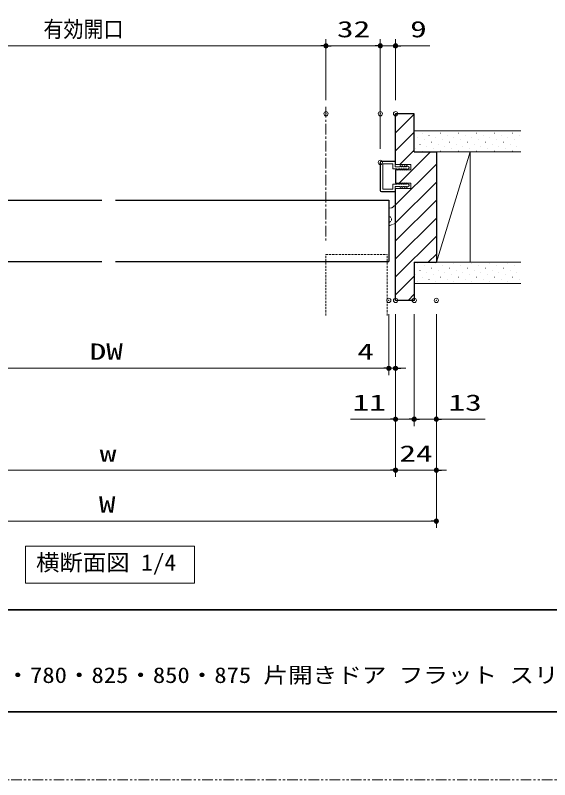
# Model space of a CAD drawing. Units: millimetres, scale not verified. Extents: x -1306 to 1306, y -607 to 607.
# Drawn here: x -629.3 to -314.6, y -594 to -143.6 of the extents above; entities that cross this region are included whole.
import ezdxf
from ezdxf.enums import TextEntityAlignment as Align

# ---------------------------------------------------------------- set-up
doc = ezdxf.new("R2010")
doc.units = ezdxf.units.MM
doc.header["$LTSCALE"] = 5
doc.header["$PDMODE"] = 32
doc.header["$PDSIZE"] = 2.5
for name, pattern in [('USER1', [2.5, 1.25, -0.25, 0.25, -0.25, 0.25, -0.25]), ('USER2', [0.375, 0.25, -0.125]), ('USER3', [2, 1.25, -0.25, 0.25, -0.25])]:
    doc.linetypes.add(name, pattern=pattern)
for name, color, linetype, lineweight in [('0-1_線(黄)', 2, 'Continuous', 15), ('0-3_陰線', 4, 'USER1', 9), ('0-A_点線(黄)', 2, 'USER2', 15), ('0-C_中心線', 3, 'USER3', 9), ('0-D_線(白)', 7, 'Continuous', 30), ('1-0_線(水)', 4, 'Continuous', 9), ('1-1_寸法線', 3, 'Continuous', 13), ('1-2_ハッチング', 6, 'Continuous', 9), ('1-4_DEFPOINTS', 7, 'Continuous', 5), ('1-5_0', 3, 'Continuous', 25), ('1-6_図面枠', 7, 'Continuous', 35)]:
    doc.layers.add(name, color=color, linetype=linetype, lineweight=lineweight)
doc.styles.add('ＭＳ ゴシック', font='')
doc.styles.get('ＭＳ ゴシック').set_extended_font_data('MS Gothic')

# ---------------------------------------------------------------- blocks, each defined once
blk = doc.blocks.new('_DOT')
at = {"layer": '1-5_0'}
blk.add_line((-2.5, 0), (-5, 0), dxfattribs=at)
for points in [[(0, 0), (-2.5, 0), (-2.48, 0.313)], [(0, 0), (-2.48, -0.313), (-2.5, 0)], [(0, 0), (-2.48, 0.313), (-2.421, 0.622)], [(0, 0), (-2.421, -0.622), (-2.48, -0.313)], [(0, 0), (-2.421, 0.622), (-2.324, 0.92)], [(0, 0), (-2.324, -0.92), (-2.421, -0.622)], [(0, 0), (-2.324, 0.92), (-2.191, 1.204)], [(0, 0), (-2.191, -1.204), (-2.324, -0.92)], [(0, 0), (-2.191, 1.204), (-2.023, 1.469)], [(0, 0), (-2.023, -1.469), (-2.191, -1.204)], [(0, 0), (-2.023, 1.469), (-1.822, 1.711)], [(0, 0), (-1.822, -1.711), (-2.023, -1.469)], [(0, 0), (-1.822, 1.711), (-1.594, 1.926)], [(0, 0), (-1.594, -1.926), (-1.822, -1.711)], [(0, 0), (-1.594, 1.926), (-1.34, 2.111)], [(0, 0), (-1.34, -2.111), (-1.594, -1.926)], [(0, 0), (-1.34, 2.111), (-1.064, 2.262)], [(0, 0), (-1.064, -2.262), (-1.34, -2.111)], [(0, 0), (-1.064, 2.262), (-0.773, 2.378)], [(0, 0), (-0.773, -2.378), (-1.064, -2.262)], [(0, 0), (-0.773, 2.378), (-0.468, 2.456)], [(0, 0), (-0.468, -2.456), (-0.773, -2.378)], [(0, 0), (-0.468, 2.456), (-0.157, 2.495)], [(0, 0), (-0.157, -2.495), (-0.468, -2.456)], [(0, 0), (-0.157, 2.495), (0.157, 2.495)], [(0, 0), (0.157, -2.495), (-0.157, -2.495)], [(0, 0), (0.157, 2.495), (0.468, 2.456)], [(0, 0), (0.468, 2.456), (0.773, 2.378)], [(0, 0), (0.773, 2.378), (1.064, 2.262)], [(0, 0), (1.064, 2.262), (1.34, 2.111)], [(0, 0), (1.34, 2.111), (1.594, 1.926)], [(0, 0), (1.594, 1.926), (1.822, 1.711)], [(0, 0), (1.822, 1.711), (2.023, 1.469)], [(0, 0), (2.023, 1.469), (2.191, 1.204)], [(0, 0), (2.191, 1.204), (2.324, 0.92)], [(0, 0), (2.324, 0.92), (2.421, 0.622)], [(0, 0), (2.421, 0.622), (2.48, 0.313)], [(0, 0), (2.48, 0.313), (2.5, 0)], [(0, 0), (0.468, -2.456), (0.157, -2.495)], [(0, 0), (0.773, -2.378), (0.468, -2.456)], [(0, 0), (1.064, -2.262), (0.773, -2.378)], [(0, 0), (1.34, -2.111), (1.064, -2.262)], [(0, 0), (1.594, -1.926), (1.34, -2.111)], [(0, 0), (1.822, -1.711), (1.594, -1.926)], [(0, 0), (2.023, -1.469), (1.822, -1.711)], [(0, 0), (2.191, -1.204), (2.023, -1.469)], [(0, 0), (2.324, -0.92), (2.191, -1.204)], [(0, 0), (2.421, -0.622), (2.324, -0.92)], [(0, 0), (2.48, -0.313), (2.421, -0.622)], [(0, 0), (2.5, 0), (2.48, -0.313)]]:
    blk.add_solid(points, dxfattribs=at)

msp = doc.modelspace()

# ---------------------------------------------------------------- linework, layer by layer
at = {"layer": '0-1_線(黄)'}
for p, q in [((-331.694, -211.619), (-394.381, -211.619)), ((-331.694, -224.119), (-381.381, -224.119)), ((-361.381, -224.119), (-381.381, -289.119)), ((-361.381, -224.119), (-361.381, -289.119)), ((-361.381, -224.119), (-361.381, -289.119)), ((-331.694, -289.119), (-381.381, -289.119)), ((-331.694, -301.619), (-394.381, -301.619))]:
    msp.add_line(p, q, dxfattribs=at)
msp.add_lwpolyline([(-623.294, -456.331), (-523.823, -456.331), (-523.823, -478.166), (-623.294, -478.166)], close=True, dxfattribs=at)
at = {"layer": '0-3_陰線'}
msp.add_line((387.036, -594), (-1292.964, -594), dxfattribs=at)
at = {"layer": '0-A_点線(黄)'}
for p, q in [((-406.495, -256.119), (-407.196, -256.841)), ((-405.793, -255.815), (-405.382, -255.808)), ((-407.898, -257.145), (-409.381, -257.17)), ((-405.382, -266.165), (-408.642, -267.409)), ((-446.382, -284.478), (-410.382, -284.478)), ((-410.382, -320.524), (-410.382, -284.478))]:
    msp.add_line(p, q, dxfattribs=at)
msp.add_lwpolyline([(-446.382, -320.524), (-446.382, -284.478), (-410.382, -284.478)], dxfattribs=at)
for centre, radius, start, end in [((-405.777, -256.815), 1, 90.89848, 135.89848), ((-407.914, -256.145), 1, 270.89848, 315.89848), ((-409.381, -263.87), 1.65, 269.99645, 90.00355), ((-409.355, -265.541), 2, 269.24904, 290.89848)]:
    msp.add_arc(centre, radius, start, end, dxfattribs=at)
at = {"layer": '0-C_中心線'}
msp.add_line((-446.382, -197.62), (-446.382, -277.478), dxfattribs=at)
at = {"layer": '0-D_線(白)'}
for p, q in [((-405.382, -231.619), (-405.383, -201.619)), ((-394.381, -224.119), (-381.381, -224.119)), ((-381.381, -224.119), (-381.381, -289.119)), ((-405.382, -234.619), (-405.382, -242.619)), ((-405.381, -311.619), (-405.382, -245.619)), ((-739.381, -252.619), (-578.383, -252.619)), ((-570.383, -252.619), (-409.381, -252.619)), ((-409.381, -252.619), (-409.381, -288.619)), ((-570.383, -288.619), (-409.381, -288.619)), ((-394.381, -289.119), (-394.381, -311.619)), ((-394.381, -289.119), (-381.381, -289.119)), ((-394.381, -311.619), (-405.381, -311.619))]:
    msp.add_line(p, q, dxfattribs=at)
for points in [[(-394.381, -224.119), (-394.381, -201.619), (-405.383, -201.619)], [(-739.381, -252.619), (-739.381, -288.619), (-578.383, -288.619)]]:
    msp.add_lwpolyline(points, dxfattribs=at)
at = {"layer": '1-0_線(水)'}
for p, q in [((-381.381, -224.119), (-381.381, -289.119)), ((-405.382, -234.619), (-405.382, -242.619)), ((-409.381, -252.619), (-409.381, -288.619))]:
    msp.add_line(p, q, dxfattribs=at)
at = {"layer": '1-1_寸法線'}
for p, q in [((-446.382, -193.619), (-446.382, -157.619)), ((-446.382, -193.619), (-446.382, -157.619)), ((-414.382, -193.619), (-414.382, -157.619)), ((-414.382, -222.319), (-414.382, -157.619)), ((-405.383, -193.619), (-405.383, -157.619)), ((-449.382, -161.619), (-731.38, -161.619)), ((-443.382, -161.619), (-417.382, -161.619)), ((-417.382, -161.619), (-420.382, -161.619)), ((-414.382, -161.619), (-405.383, -161.619)), ((-402.383, -161.619), (-385.192, -161.619)), ((-405.682, -229.619), (-413.682, -229.619)), ((-414.382, -230.319), (-414.382, -246.919)), ((-414.232, -230.319), (-414.232, -246.919)), ((-405.682, -229.769), (-413.682, -229.769)), ((-407.098, -234.119), (-406.931, -231.119)), ((-404.374, -234.119), (-407.098, -234.119)), ((-405.688, -232.819), (-405.532, -229.925)), ((-402.771, -232.819), (-405.688, -232.819)), ((-405.442, -231.422), (-405.382, -229.931)), ((-404.374, -234.774), (-403.558, -234.119)), ((-404.374, -234.127), (-404.374, -234.774)), ((-402.771, -234.119), (-403.558, -234.119)), ((-402.771, -232.069), (-402.771, -232.819)), ((-401.971, -232.819), (-402.771, -232.069)), ((-402.771, -234.869), (-402.771, -234.119)), ((-401.971, -234.119), (-402.771, -234.869)), ((-401.471, -232.819), (-401.971, -232.819)), ((-401.471, -234.119), (-401.971, -234.119)), ((-401.471, -232.069), (-401.471, -232.819)), ((-400.671, -232.819), (-401.471, -232.069)), ((-401.471, -234.869), (-401.471, -234.119)), ((-400.671, -234.119), (-401.471, -234.869)), ((-400.171, -232.819), (-400.671, -232.819)), ((-400.171, -234.119), (-400.671, -234.119)), ((-399.371, -232.819), (-400.171, -232.069)), ((-400.171, -232.069), (-400.171, -232.819)), ((-400.171, -234.869), (-400.171, -234.119)), ((-399.371, -234.119), (-400.171, -234.869)), ((-398.871, -232.819), (-399.371, -232.819)), ((-398.871, -234.119), (-399.371, -234.119)), ((-398.871, -232.069), (-398.871, -232.819)), ((-397.382, -233.169), (-398.871, -232.069)), ((-397.383, -233.769), (-398.871, -234.869)), ((-398.871, -234.869), (-398.871, -234.119)), ((-397.383, -233.769), (-397.382, -233.169)), ((-405.382, -234.619), (-405.132, -234.619)), ((-404.374, -243.119), (-407.098, -243.119)), ((-407.093, -243.119), (-406.931, -246.119)), ((-405.382, -242.619), (-405.132, -242.619)), ((-404.374, -242.465), (-403.558, -243.119)), ((-404.374, -243.112), (-404.374, -242.465)), ((-402.771, -243.119), (-403.558, -243.119)), ((-402.771, -242.369), (-402.771, -243.119)), ((-401.971, -243.119), (-402.771, -242.369)), ((-401.471, -243.119), (-401.971, -243.119)), ((-401.471, -242.369), (-401.471, -243.119)), ((-400.671, -243.119), (-401.471, -242.369)), ((-400.171, -243.119), (-400.671, -243.119)), ((-400.171, -242.369), (-400.171, -243.119)), ((-399.371, -243.119), (-400.171, -242.369)), ((-398.871, -243.119), (-399.371, -243.119)), ((-398.871, -242.369), (-398.871, -243.119)), ((-397.383, -243.469), (-398.871, -242.369)), ((-405.682, -247.469), (-413.682, -247.469)), ((-405.682, -247.619), (-413.682, -247.619)), ((-406.931, -246.119), (-412.882, -246.119)), ((-405.688, -244.419), (-405.532, -247.314)), ((-402.771, -244.419), (-405.688, -244.419)), ((-405.442, -245.817), (-405.382, -247.308)), ((-402.771, -245.169), (-402.771, -244.419)), ((-401.971, -244.419), (-402.771, -245.169)), ((-401.471, -244.419), (-401.971, -244.419)), ((-401.471, -245.169), (-401.471, -244.419)), ((-400.671, -244.419), (-401.471, -245.169)), ((-400.171, -244.419), (-400.671, -244.419)), ((-399.371, -244.419), (-400.171, -245.169)), ((-400.171, -245.169), (-400.171, -244.419)), ((-398.871, -244.419), (-399.371, -244.419)), ((-397.382, -244.069), (-398.871, -245.169)), ((-398.871, -245.169), (-398.871, -244.419)), ((-397.383, -243.469), (-397.382, -244.069)), ((-409.381, -319.619), (-409.381, -355.619)), ((-409.381, -319.619), (-409.381, -355.619)), ((-405.381, -319.619), (-405.381, -385.619)), ((-405.381, -319.619), (-405.381, -415.619)), ((-405.381, -319.619), (-405.381, -355.619)), ((-405.381, -319.619), (-405.381, -415.619)), ((-394.381, -319.619), (-394.381, -385.619)), ((-394.381, -319.619), (-394.381, -385.619)), ((-381.381, -319.619), (-381.381, -445.619)), ((-381.381, -319.619), (-381.381, -385.619)), ((-381.381, -319.619), (-381.381, -415.619)), ((-736.381, -351.619), (-412.381, -351.619)), ((-412.381, -351.619), (-430.524, -351.619)), ((-405.381, -351.619), (-409.381, -351.619)), ((-402.381, -351.619), (-399.381, -351.619)), ((-408.381, -381.619), (-431.869, -381.619)), ((-394.381, -381.619), (-405.381, -381.619)), ((-397.381, -381.619), (-400.381, -381.619)), ((-394.381, -381.619), (-381.381, -381.619)), ((-391.381, -381.619), (-388.381, -381.619)), ((-378.381, -381.619), (-352.619, -381.619)), ((-740.381, -411.619), (-408.381, -411.619)), ((-408.381, -411.619), (-411.381, -411.619)), ((-405.381, -411.619), (-381.381, -411.619)), ((-378.381, -411.619), (-375.381, -411.619)), ((-764.381, -441.619), (-384.381, -441.619))]:
    msp.add_line(p, q, dxfattribs=at)
for points in [[(-406.931, -231.119), (-412.882, -231.119), (-412.882, -246.119)], [(-405.382, -231.619), (-396.382, -231.619), (-396.382, -234.619), (-405.382, -234.619)], [(-405.382, -242.619), (-396.382, -242.619), (-396.382, -245.619), (-405.382, -245.619)]]:
    msp.add_lwpolyline(points, dxfattribs=at)
for centre, radius, start, end in [((-413.682, -230.319), 0.7, 90, 180), ((-405.682, -229.919), 0.3, 357.72528, 90), ((-413.682, -230.319), 0.55, 90, 180), ((-405.682, -229.919), 0.15, 357.72528, 90), ((-413.682, -246.919), 0.7, 180, 270), ((-413.682, -246.919), 0.55, 180, 270), ((-405.682, -247.319), 0.3, 270, 2.27472), ((-405.682, -247.319), 0.15, 270, 2.27472)]:
    msp.add_arc(centre, radius, start, end, dxfattribs=at)
at = {"layer": '1-2_ハッチング'}
for p, q in [((-405.383, -202.261), (-404.741, -201.619)), ((-405.383, -212.868), (-394.381, -201.866)), ((-405.382, -223.474), (-394.381, -212.473)), ((-393.662, -211.754), (-393.612, -211.754)), ((-392.336, -215.731), (-392.286, -215.731)), ((-389.684, -213.079), (-389.634, -213.079)), ((-385.707, -214.405), (-385.657, -214.405)), ((-383.055, -211.754), (-383.005, -211.754)), ((-381.73, -215.731), (-381.68, -215.731)), ((-379.078, -213.079), (-379.028, -213.079)), ((-375.1, -214.405), (-375.05, -214.405)), ((-372.449, -211.754), (-372.399, -211.754)), ((-371.123, -215.731), (-371.073, -215.731)), ((-368.471, -213.079), (-368.421, -213.079)), ((-364.494, -214.405), (-364.444, -214.405)), ((-361.842, -211.754), (-361.792, -211.754)), ((-360.516, -215.731), (-360.466, -215.731)), ((-357.865, -213.079), (-357.815, -213.079)), ((-353.887, -214.405), (-353.837, -214.405)), ((-351.236, -211.754), (-351.186, -211.754)), ((-349.91, -215.731), (-349.86, -215.731)), ((-347.258, -213.079), (-347.208, -213.079)), ((-343.281, -214.405), (-343.231, -214.405)), ((-340.629, -211.754), (-340.579, -211.754)), ((-339.303, -215.731), (-339.253, -215.731)), ((-336.651, -213.079), (-336.601, -213.079)), ((-332.674, -214.405), (-332.624, -214.405)), ((-391.01, -219.709), (-390.96, -219.709)), ((-388.359, -217.057), (-388.309, -217.057)), ((-384.381, -218.383), (-384.331, -218.383)), ((-380.404, -219.709), (-380.354, -219.709)), ((-377.752, -217.057), (-377.702, -217.057)), ((-373.775, -218.383), (-373.725, -218.383)), ((-369.797, -219.709), (-369.747, -219.709)), ((-367.145, -217.057), (-367.095, -217.057)), ((-363.168, -218.383), (-363.118, -218.383)), ((-359.19, -219.709), (-359.14, -219.709)), ((-356.539, -217.057), (-356.489, -217.057)), ((-352.561, -218.383), (-352.511, -218.383)), ((-348.584, -219.709), (-348.534, -219.709)), ((-345.932, -217.057), (-345.882, -217.057)), ((-341.955, -218.383), (-341.905, -218.383)), ((-337.977, -219.709), (-337.927, -219.709)), ((-335.326, -217.057), (-335.276, -217.057)), ((-403.315, -242.619), (-384.815, -224.119)), ((-402.921, -231.619), (-394.381, -223.08)), ((-393.662, -222.36), (-393.612, -222.36)), ((-389.684, -223.686), (-389.634, -223.686)), ((-387.033, -221.034), (-386.983, -221.034)), ((-383.055, -222.36), (-383.005, -222.36)), ((-379.078, -223.686), (-379.028, -223.686)), ((-376.426, -221.034), (-376.376, -221.034)), ((-372.449, -222.36), (-372.399, -222.36)), ((-368.471, -223.686), (-368.421, -223.686)), ((-365.82, -221.034), (-365.77, -221.034)), ((-361.842, -222.36), (-361.792, -222.36)), ((-357.865, -223.686), (-357.815, -223.686)), ((-355.213, -221.034), (-355.163, -221.034)), ((-351.236, -222.36), (-351.186, -222.36)), ((-347.258, -223.686), (-347.208, -223.686)), ((-344.606, -221.034), (-344.556, -221.034)), ((-340.629, -222.36), (-340.579, -222.36)), ((-336.651, -223.686), (-336.601, -223.686)), ((-334, -221.034), (-333.95, -221.034)), ((-405.382, -255.294), (-381.381, -231.293)), ((-405.382, -265.9), (-381.381, -241.899)), ((-405.382, -276.506), (-381.381, -252.506)), ((-405.382, -287.113), (-381.381, -263.113)), ((-405.381, -297.719), (-381.381, -273.719)), ((-386.175, -289.119), (-381.381, -284.326)), ((-392.336, -289.977), (-392.286, -289.977)), ((-388.359, -291.303), (-388.309, -291.303)), ((-384.381, -292.629), (-384.331, -292.629)), ((-381.73, -289.977), (-381.68, -289.977)), ((-377.752, -291.303), (-377.702, -291.303)), ((-373.775, -292.629), (-373.725, -292.629)), ((-371.123, -289.977), (-371.073, -289.977)), ((-367.145, -291.303), (-367.095, -291.303)), ((-363.168, -292.629), (-363.118, -292.629)), ((-360.516, -289.977), (-360.466, -289.977)), ((-356.539, -291.303), (-356.489, -291.303)), ((-352.561, -292.629), (-352.511, -292.629)), ((-349.91, -289.977), (-349.86, -289.977)), ((-345.932, -291.303), (-345.882, -291.303)), ((-341.955, -292.629), (-341.905, -292.629)), ((-339.303, -289.977), (-339.253, -289.977)), ((-335.326, -291.303), (-335.276, -291.303)), ((-393.662, -296.606), (-393.612, -296.606)), ((-391.01, -293.955), (-390.96, -293.955)), ((-387.033, -295.281), (-386.983, -295.281)), ((-383.055, -296.606), (-383.005, -296.606)), ((-380.404, -293.955), (-380.354, -293.955)), ((-376.426, -295.281), (-376.376, -295.281)), ((-372.449, -296.606), (-372.399, -296.606)), ((-369.797, -293.955), (-369.747, -293.955)), ((-365.82, -295.281), (-365.77, -295.281)), ((-361.842, -296.606), (-361.792, -296.606)), ((-359.19, -293.955), (-359.14, -293.955)), ((-355.213, -295.281), (-355.163, -295.281)), ((-351.236, -296.606), (-351.186, -296.606)), ((-348.584, -293.955), (-348.534, -293.955)), ((-344.606, -295.281), (-344.556, -295.281)), ((-340.629, -296.606), (-340.579, -296.606)), ((-337.977, -293.955), (-337.927, -293.955)), ((-334, -295.281), (-333.95, -295.281)), ((-405.381, -308.326), (-394.381, -297.326)), ((-392.336, -300.584), (-392.286, -300.584)), ((-389.684, -297.932), (-389.634, -297.932)), ((-385.707, -299.258), (-385.657, -299.258)), ((-381.73, -300.584), (-381.68, -300.584)), ((-379.078, -297.932), (-379.028, -297.932)), ((-375.1, -299.258), (-375.05, -299.258)), ((-371.123, -300.584), (-371.073, -300.584)), ((-368.471, -297.932), (-368.421, -297.932)), ((-364.494, -299.258), (-364.444, -299.258)), ((-360.516, -300.584), (-360.466, -300.584)), ((-357.865, -297.932), (-357.815, -297.932)), ((-353.887, -299.258), (-353.837, -299.258)), ((-349.91, -300.584), (-349.86, -300.584)), ((-347.258, -297.932), (-347.208, -297.932)), ((-343.281, -299.258), (-343.231, -299.258)), ((-339.303, -300.584), (-339.253, -300.584)), ((-336.651, -297.932), (-336.601, -297.932)), ((-332.674, -299.258), (-332.624, -299.258)), ((-398.068, -311.619), (-394.381, -307.932))]:
    msp.add_line(p, q, dxfattribs=at)
at = {"layer": '1-4_DEFPOINTS'}
for p in [(-414.382, -161.619), (-405.383, -161.619), (-446.382, -201.619), (-414.382, -201.619), (-405.383, -201.619), (-414.382, -230.319), (-409.381, -311.619), (-405.381, -311.619), (-394.381, -311.619), (-381.381, -311.619), (-409.381, -351.619), (-405.381, -351.619), (-394.381, -381.619), (-381.381, -381.619), (-405.381, -411.619), (-381.381, -411.619), (-381.381, -441.619)]:
    msp.add_point(p, dxfattribs=at)
at = {"layer": '1-6_図面枠'}
msp.add_line((-1252.964, -494), (347.036, -494), dxfattribs=at)
msp.add_lwpolyline([(-1252.964, -554), (347.036, -554), (347.036, 554), (-1252.964, 554)], close=True, dxfattribs=at)

# ---------------------------------------------------------------- block references
at = {"layer": '1-1_寸法線', "xscale": 0.6, "yscale": 0.6}
for p in [(-446.382, -161.619), (-414.382, -161.619), (-414.382, -161.619), (-409.381, -351.619), (-409.381, -351.619), (-405.381, -381.619), (-394.381, -381.619), (-405.381, -411.619), (-405.381, -411.619), (-381.381, -441.619)]:
    msp.add_blockref('_DOT', p, dxfattribs=at)
at = {"layer": '1-1_寸法線', "xscale": 0.6, "yscale": 0.6, "rotation": 180}
for p in [(-446.382, -161.619), (-405.383, -161.619), (-405.381, -351.619), (-394.381, -381.619), (-381.381, -381.619), (-381.381, -411.619)]:
    msp.add_blockref('_DOT', p, dxfattribs=at)

# ---------------------------------------------------------------- texts
at = {"layer": '0-1_線(黄)', "style": 'ＭＳ ゴシック', "width": 1.05}
msp.add_text('横断面図 1/4', height=9.604, dxfattribs=at).set_placement((-617.078, -473.709), align=Align.BOTTOM_LEFT)
at = {"layer": '1-1_寸法線', "style": 'ＭＳ ゴシック'}
for s, width, p in [('有効開口', 0.9, (-612.745, -159.47)), ('32', 1.5, (-439.906, -159.47)), ('9', 1.5, (-396.811, -159.47)), ('DW', 1.5, (-585.572, -349.47)), ('4', 1.5, (-427.953, -349.47)), ('11', 1.5, (-430.726, -379.47)), ('13', 1.5, (-374.238, -379.47)), ('w', 1.5, (-579.619, -409.47)), ('24', 1.5, (-403.143, -409.47)), ('W', 1.5, (-580.096, -439.47))]:
    msp.add_text(s, height=9.604, dxfattribs=dict(at, width=width)).set_placement(p, align=Align.BOTTOM_LEFT)
at = {"layer": '1-6_図面枠', "style": 'ＭＳ ゴシック', "width": 1.15}
msp.add_text('ノッポ H2100・2400 W650・735・755・780・825・850・875 片開きドア フラット スリム枠 図面', height=9.236, dxfattribs=at).set_placement((-873.76, -539.776), align=Align.BOTTOM_LEFT)

doc.saveas('drawing.dxf')
